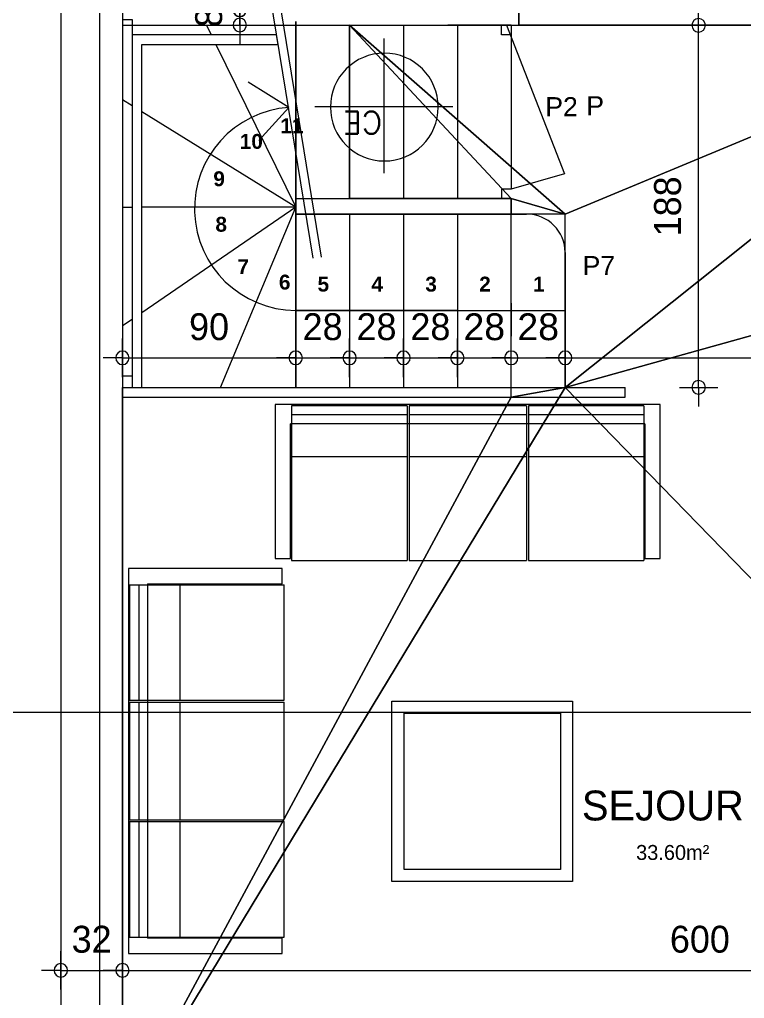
# Model space of a CAD drawing. Header units: metres. Extents: x 1.8 to 61.8, y -53.3 to -11.3.
# Drawn here: x 6.39 to 10.15, y -22.85 to -17.77 of the extents above; entities that cross this region are included whole.
import ezdxf
from ezdxf.enums import TextEntityAlignment as Align
from ezdxf.lldxf.tags import DXFTag

# ---------------------------------------------------------------- set-up
doc = ezdxf.new("R2010")
doc.units = ezdxf.units.M
doc.header["$MEASUREMENT"] = 0
for name, color, linetype in [('Calque commun', 7, 'Continuous'), ('Cotations', 7, 'Continuous'), ('Textes', 7, 'Continuous')]:
    doc.layers.add(name, color=color, linetype=linetype)
doc.styles.add('Arial12', font='arialbd.ttf', dxfattribs={"height": 0.077267})
doc.styles.add('Arial17', font='arial.ttf', dxfattribs={"height": 0.139163})
doc.styles.add('Arial9', font='arial.ttf', dxfattribs={"height": 0.098961})
doc.styles.add('Century Gothic Gras', font='txt.shx', dxfattribs={"height": 0.116336})
doc.styles.add('Century Gothic10', font='GOTHIC.TTF', dxfattribs={"height": 0.077575})
doc.styles.add('Century Gothic15', font='GOTHIC.TTF', dxfattribs={"height": 0.139636})
doc.styles.add('Century Gothic18', font='GOTHIC.TTF', dxfattribs={"height": 0.155151})
tags = doc.linetypes.add('DASHDOT2', pattern=[0.5, 0.25, -0.125, 0, -0.125]).pattern_tags.tags
tags[10:11] = [DXFTag(74, 4), DXFTag(75, 0), DXFTag(340, '0'), DXFTag(46, 1.0), DXFTag(50, 0.0), DXFTag(44, 0.0), DXFTag(45, 0.0)]
tags[8:9] = [DXFTag(74, 4), DXFTag(75, 0), DXFTag(340, '0'), DXFTag(46, 1.0), DXFTag(50, 0.0), DXFTag(44, 0.0), DXFTag(45, 0.0)]
tags[6:7] = [DXFTag(74, 4), DXFTag(75, 0), DXFTag(340, '0'), DXFTag(46, 1.0), DXFTag(50, 0.0), DXFTag(44, 0.0), DXFTag(45, 0.0)]
tags[4:5] = [DXFTag(74, 4), DXFTag(75, 0), DXFTag(340, '0'), DXFTag(46, 1.0), DXFTag(50, 0.0), DXFTag(44, 0.0), DXFTag(45, 0.0)]
tags = doc.linetypes.add('DOT2', pattern=[0.125, 0, -0.125]).pattern_tags.tags
tags[6:7] = [DXFTag(74, 4), DXFTag(75, 0), DXFTag(340, '0'), DXFTag(46, 1.0), DXFTag(50, 0.0), DXFTag(44, 0.0), DXFTag(45, 0.0)]
tags[4:5] = [DXFTag(74, 4), DXFTag(75, 0), DXFTag(340, '0'), DXFTag(46, 1.0), DXFTag(50, 0.0), DXFTag(44, 0.0), DXFTag(45, 0.0)]
tags = doc.linetypes.add('HIDDEN', pattern=[0.375, 0.25, -0.125]).pattern_tags.tags
tags[6:7] = [DXFTag(74, 4), DXFTag(75, 0), DXFTag(340, '0'), DXFTag(46, 1.0), DXFTag(50, 0.0), DXFTag(44, 0.0), DXFTag(45, 0.0)]
tags[4:5] = [DXFTag(74, 4), DXFTag(75, 0), DXFTag(340, '0'), DXFTag(46, 1.0), DXFTag(50, 0.0), DXFTag(44, 0.0), DXFTag(45, 0.0)]
tags = doc.linetypes.add('HIDDEN2', pattern=[0.1875, 0.125, -0.0625]).pattern_tags.tags
tags[6:7] = [DXFTag(74, 4), DXFTag(75, 0), DXFTag(340, '0'), DXFTag(46, 1.0), DXFTag(50, 0.0), DXFTag(44, 0.0), DXFTag(45, 0.0)]
tags[4:5] = [DXFTag(74, 4), DXFTag(75, 0), DXFTag(340, '0'), DXFTag(46, 1.0), DXFTag(50, 0.0), DXFTag(44, 0.0), DXFTag(45, 0.0)]
tags = doc.linetypes.add('HIDDENX2', pattern=[0.75, 0.5, -0.25]).pattern_tags.tags
tags[6:7] = [DXFTag(74, 4), DXFTag(75, 0), DXFTag(340, '0'), DXFTag(46, 1.0), DXFTag(50, 0.0), DXFTag(44, 0.0), DXFTag(45, 0.0)]
tags[4:5] = [DXFTag(74, 4), DXFTag(75, 0), DXFTag(340, '0'), DXFTag(46, 1.0), DXFTag(50, 0.0), DXFTag(44, 0.0), DXFTag(45, 0.0)]

# ---------------------------------------------------------------- blocks, each defined once
blk = doc.blocks.new('Block52944')
at = {"layer": 'Calque commun', "color": 7, "linetype": 'Continuous', "lineweight": 18}
blk.add_line((6.6015, -16.8696), (6.6015, -23.7998), dxfattribs=at)
at = {"layer": 'Calque commun', "color": 7, "linetype": 'Continuous', "lineweight": 9}
for p, q in [((6.8015, -16.8696), (6.8015, -23.5998)), ((6.9216, -16.8696), (6.9216, -23.4798))]:
    blk.add_line(p, q, dxfattribs=at)
blk = doc.blocks.new('new61')
at = {"layer": 'Calque commun', "color": 5, "linetype": 'Continuous', "lineweight": 9}
blk.add_arc((0, 0), 0.5, 0, 359.99941, dxfattribs=at)
blk = doc.blocks.new('new62')
at = {"layer": 'Calque commun', "color": 5, "linetype": 'Continuous', "lineweight": 9}
blk.add_arc((0, 0), 0.5, 0, 359.99941, dxfattribs=at)
blk = doc.blocks.new('DimLine53332')
at = {"layer": 'Calque commun', "color": 5, "linetype": 'Continuous', "lineweight": 9}
for p, q in [((6.6015, -22.8068), (6.6015, -22.6068)), ((6.9216, -22.8068), (6.9216, -22.6068)), ((6.6015, -22.7068), (6.5015, -22.7068)), ((6.6015, -22.7068), (6.9216, -22.7068)), ((6.9216, -22.7068), (7.0216, -22.7068))]:
    blk.add_line(p, q, dxfattribs=at)
at = {"layer": 'Calque commun', "color": 5, "linetype": 'Continuous', "lineweight": 9, "xscale": 0.07000000029802322, "yscale": 0.07000000029802322, "zscale": 0.07000000029802322}
for name, p in [('new61', (6.6015, -22.7068)), ('new62', (6.9216, -22.7068))]:
    blk.add_blockref(name, p, dxfattribs=at)
at = {"layer": 'Calque commun', "color": 5, "linetype": 'Continuous', "lineweight": 9, "style": 'Century Gothic15'}
blk.add_text('32', height=0.13964, dxfattribs=at).set_placement((6.7616, -22.6568), align=Align.BOTTOM_CENTER)
blk = doc.blocks.new('ce3')
at = {"layer": 'Calque commun', "color": 6, "linetype": 'Continuous', "lineweight": 9}
for p, q in [((0.0007, 0.3427), (0.0007, -0.3562)), ((-0.3566, -0.0007), (0.3605, -0.0007))]:
    blk.add_line(p, q, dxfattribs=at)
blk.add_arc((0, 0), 0.28, 0, 359.9994, dxfattribs=at)
at = {"layer": 'Calque commun', "color": 6, "linetype": 'ByBlock', "lineweight": -2, "style": 'Century Gothic Gras'}
blk.add_text('CE', height=0.11634, rotation=359.9993, dxfattribs=at).set_placement((0.0123, -0.0123), align=Align.BOTTOM_LEFT)
blk = doc.blocks.new('sofa3-3')
at = {"layer": 'Calque commun', "color": 8, "linetype": 'ByBlock', "lineweight": 9}
for p, q in [((0, 0), (0, -0.8)), ((2, 0), (0, 0)), ((2, 0), (2, 0)), ((2, 0), (2, 0)), ((2, 0), (2, 0)), ((2, 0), (2, 0)), ((2, -0.8), (2, 0)), ((0.685, -0.0067), (0.085, -0.0067)), ((0.085, -0.0067), (0.085, -0.1)), ((0.685, -0.0067), (0.685, -0.1)), ((1.305, -0.0067), (0.695, -0.0067)), ((0.695, -0.0067), (0.695, -0.1)), ((1.305, -0.0067), (1.305, -0.1)), ((1.915, -0.0067), (1.315, -0.0067)), ((1.315, -0.0067), (1.315, -0.1)), ((1.915, -0.0067), (1.915, -0.1)), ((0.08, -0.1), (0.08, -0.1)), ((0.08, -0.1), (0.08, -0.1)), ((0.08, -0.1), (0.08, -0.1)), ((0.08, -0.1), (0.08, -0.1)), ((0.085, -0.1), (0.08, -0.1)), ((0.08, -0.74), (0.08, -0.1)), ((0.685, -0.054), (0.085, -0.054)), ((0.685, -0.1), (0.085, -0.1)), ((0.085, -0.1), (0.085, -0.14)), ((0.695, -0.1), (0.685, -0.1)), ((0.685, -0.1), (0.685, -0.14)), ((1.305, -0.054), (0.695, -0.054)), ((1.305, -0.1), (0.695, -0.1)), ((0.695, -0.1), (0.695, -0.14)), ((1.315, -0.1), (1.305, -0.1)), ((1.305, -0.1), (1.305, -0.14)), ((1.915, -0.054), (1.315, -0.054)), ((1.915, -0.1), (1.315, -0.1)), ((1.315, -0.1), (1.315, -0.14)), ((1.92, -0.1), (1.915, -0.1)), ((1.915, -0.1), (1.915, -0.14)), ((1.92, -0.1), (1.92, -0.1)), ((1.92, -0.1), (1.92, -0.1)), ((1.92, -0.1), (1.92, -0.1)), ((1.92, -0.1), (1.92, -0.1)), ((1.92, -0.1), (1.92, -0.74)), ((0.085, -0.11), (0.085, -0.11)), ((0.085, -0.11), (0.085, -0.11)), ((0.085, -0.14), (0.085, -0.81)), ((0.685, -0.11), (0.685, -0.11)), ((0.685, -0.11), (0.685, -0.11)), ((0.685, -0.14), (0.685, -0.81)), ((0.695, -0.11), (0.695, -0.11)), ((0.695, -0.11), (0.695, -0.11)), ((0.695, -0.14), (0.695, -0.81)), ((1.305, -0.11), (1.305, -0.11)), ((1.305, -0.11), (1.305, -0.11)), ((1.305, -0.14), (1.305, -0.81)), ((1.315, -0.11), (1.315, -0.11)), ((1.315, -0.11), (1.315, -0.11)), ((1.315, -0.14), (1.315, -0.81)), ((1.915, -0.11), (1.915, -0.11)), ((1.915, -0.11), (1.915, -0.11)), ((1.915, -0.14), (1.915, -0.81)), ((0.085, -0.27), (0.685, -0.27)), ((0.695, -0.27), (1.305, -0.27)), ((1.315, -0.27), (1.915, -0.27)), ((0.08, -0.76), (0.08, -0.74)), ((0.08, -0.8), (0.08, -0.76)), ((1.92, -0.74), (1.92, -0.76)), ((1.92, -0.76), (1.92, -0.8)), ((0, -0.8), (0, -0.8)), ((0, -0.8), (0, -0.8)), ((0, -0.8), (0.08, -0.8)), ((0.08, -0.8), (0.08, -0.8)), ((0.08, -0.8), (0.08, -0.8)), ((0.085, -0.81), (0.085, -0.81)), ((0.085, -0.81), (0.085, -0.81)), ((0.085, -0.81), (0.685, -0.81)), ((0.685, -0.81), (0.685, -0.81)), ((0.685, -0.81), (0.685, -0.81)), ((0.695, -0.81), (0.695, -0.81)), ((0.695, -0.81), (0.695, -0.81)), ((0.695, -0.81), (1.305, -0.81)), ((1.305, -0.81), (1.305, -0.81)), ((1.305, -0.81), (1.305, -0.81)), ((1.315, -0.81), (1.315, -0.81)), ((1.315, -0.81), (1.315, -0.81)), ((1.315, -0.81), (1.915, -0.81)), ((1.915, -0.81), (1.915, -0.81)), ((1.915, -0.81), (1.915, -0.81)), ((1.92, -0.8), (1.92, -0.8)), ((1.92, -0.8), (1.92, -0.8)), ((1.92, -0.8), (2, -0.8))]:
    blk.add_line(p, q, dxfattribs=at)
blk = doc.blocks.new('lrtbl3-3')
at = {"layer": 'Calque commun', "color": 8, "linetype": 'ByBlock', "lineweight": 9}
for p, q in [((0, 0), (0.6, 0)), ((0, -0.6), (0, 0)), ((0.6, 0), (0.6, -0.6)), ((0.04, -0.04), (0.56, -0.04)), ((0.04, -0.56), (0.04, -0.04)), ((0.56, -0.04), (0.56, -0.56)), ((0.56, -0.56), (0.04, -0.56)), ((0.6, -0.6), (0, -0.6))]:
    blk.add_line(p, q, dxfattribs=at)
blk = doc.blocks.new('xmodule1pd3')
at = {"layer": 'Calque commun', "color": 5, "linetype": 'Continuous', "lineweight": 9}
blk.add_arc((0, 0), 0.5, 0, 359.99941, dxfattribs=at)
blk = doc.blocks.new('xmodule1pd4')
at = {"layer": 'Calque commun', "color": 5, "linetype": 'Continuous', "lineweight": 9}
blk.add_arc((0, 0), 0.5, 0, 359.99941, dxfattribs=at)
blk = doc.blocks.new('DimLine53340-2')
at = {"layer": 'Calque commun', "color": 5, "linetype": 'Continuous', "lineweight": 9}
for p, q in [((6.9216, -23.6782), (6.9216, -23.4782)), ((12.9215, -23.6782), (12.9215, -23.4782)), ((6.9216, -23.5782), (6.8216, -23.5782)), ((6.9216, -23.5782), (12.9215, -23.5782)), ((12.9215, -23.5782), (13.0215, -23.5782))]:
    blk.add_line(p, q, dxfattribs=at)
at = {"layer": 'Calque commun', "color": 5, "linetype": 'Continuous', "lineweight": 9, "xscale": 0.07000000029802322, "yscale": 0.07000000029802322, "zscale": 0.07000000029802322}
for name, p in [('xmodule1pd3', (6.9216, -23.5782)), ('xmodule1pd4', (12.9215, -23.5782))]:
    blk.add_blockref(name, p, dxfattribs=at)
at = {"layer": 'Calque commun', "color": 5, "linetype": 'Continuous', "lineweight": 9, "style": 'Century Gothic15'}
blk.add_text('600', height=0.13964, dxfattribs=at).set_placement((9.9215, -23.5282), align=Align.BOTTOM_CENTER)
blk = doc.blocks.new('xmodule1pd7')
at = {"layer": 'Calque commun', "color": 5, "linetype": 'Continuous', "lineweight": 9}
blk.add_arc((0, 0), 0.5, 0, 359.99941, dxfattribs=at)
blk = doc.blocks.new('xmodule1pd8')
at = {"layer": 'Calque commun', "color": 5, "linetype": 'Continuous', "lineweight": 9}
blk.add_arc((0, 0), 0.5, 0, 359.99941, dxfattribs=at)
blk = doc.blocks.new('DimLine53356-2')
at = {"layer": 'Calque commun', "color": 5, "linetype": 'Continuous', "lineweight": 9}
for p, q in [((6.9216, -20.4977), (6.9216, -20.2977)), ((7.8216, -20.4977), (7.8216, -20.2977)), ((6.9216, -20.3977), (6.8216, -20.3977)), ((6.9216, -20.3977), (7.8216, -20.3977)), ((7.8216, -20.3977), (7.9216, -20.3977))]:
    blk.add_line(p, q, dxfattribs=at)
at = {"layer": 'Calque commun', "color": 5, "linetype": 'Continuous', "lineweight": 9, "xscale": 0.07000000029802322, "yscale": 0.07000000029802322, "zscale": 0.07000000029802322}
for name, p in [('xmodule1pd7', (6.9216, -20.3977)), ('xmodule1pd8', (7.8216, -20.3977))]:
    blk.add_blockref(name, p, dxfattribs=at)
at = {"layer": 'Calque commun', "color": 5, "linetype": 'Continuous', "lineweight": 9, "style": 'Century Gothic15'}
blk.add_text('90', height=0.13964, dxfattribs=at).set_placement((7.3716, -20.3477), align=Align.BOTTOM_CENTER)
blk = doc.blocks.new('xmodule1pd9')
at = {"layer": 'Calque commun', "color": 5, "linetype": 'Continuous', "lineweight": 9}
blk.add_arc((0, 0), 0.5, 0, 359.99941, dxfattribs=at)
blk = doc.blocks.new('xmodule1pd10')
at = {"layer": 'Calque commun', "color": 5, "linetype": 'Continuous', "lineweight": 9}
blk.add_arc((0, 0), 0.5, 0, 359.99941, dxfattribs=at)
blk = doc.blocks.new('DimLine53364-2')
at = {"layer": 'Calque commun', "color": 5, "linetype": 'Continuous', "lineweight": 9}
for p, q in [((7.8216, -20.4977), (7.8216, -20.2977)), ((8.1016, -20.4977), (8.1016, -20.2977)), ((7.8216, -20.3977), (7.7216, -20.3977)), ((7.8216, -20.3977), (8.1016, -20.3977)), ((8.1016, -20.3977), (8.2016, -20.3977))]:
    blk.add_line(p, q, dxfattribs=at)
at = {"layer": 'Calque commun', "color": 5, "linetype": 'Continuous', "lineweight": 9, "xscale": 0.07000000029802322, "yscale": 0.07000000029802322, "zscale": 0.07000000029802322}
for name, p in [('xmodule1pd9', (7.8216, -20.3977)), ('xmodule1pd10', (8.1016, -20.3977))]:
    blk.add_blockref(name, p, dxfattribs=at)
at = {"layer": 'Calque commun', "color": 5, "linetype": 'Continuous', "lineweight": 9, "style": 'Century Gothic15'}
blk.add_text('28', height=0.13964, dxfattribs=at).set_placement((7.9616, -20.3477), align=Align.BOTTOM_CENTER)
blk = doc.blocks.new('xmodule1pd11')
at = {"layer": 'Calque commun', "color": 5, "linetype": 'Continuous', "lineweight": 9}
blk.add_arc((0, 0), 0.5, 0, 359.99941, dxfattribs=at)
blk = doc.blocks.new('xmodule1pd12')
at = {"layer": 'Calque commun', "color": 5, "linetype": 'Continuous', "lineweight": 9}
blk.add_arc((0, 0), 0.5, 0, 359.99941, dxfattribs=at)
blk = doc.blocks.new('DimLine53372-2')
at = {"layer": 'Calque commun', "color": 5, "linetype": 'Continuous', "lineweight": 9}
for p, q in [((8.1016, -20.4977), (8.1016, -20.2977)), ((8.3816, -20.4977), (8.3816, -20.2977)), ((8.1016, -20.3977), (8.0016, -20.3977)), ((8.1016, -20.3977), (8.3816, -20.3977)), ((8.3816, -20.3977), (8.4816, -20.3977))]:
    blk.add_line(p, q, dxfattribs=at)
at = {"layer": 'Calque commun', "color": 5, "linetype": 'Continuous', "lineweight": 9, "xscale": 0.07000000029802322, "yscale": 0.07000000029802322, "zscale": 0.07000000029802322}
for name, p in [('xmodule1pd11', (8.1016, -20.3977)), ('xmodule1pd12', (8.3816, -20.3977))]:
    blk.add_blockref(name, p, dxfattribs=at)
at = {"layer": 'Calque commun', "color": 5, "linetype": 'Continuous', "lineweight": 9, "style": 'Century Gothic15'}
blk.add_text('28', height=0.13964, dxfattribs=at).set_placement((8.2416, -20.3477), align=Align.BOTTOM_CENTER)
blk = doc.blocks.new('xmodule1pd13')
at = {"layer": 'Calque commun', "color": 5, "linetype": 'Continuous', "lineweight": 9}
blk.add_arc((0, 0), 0.5, 0, 359.99941, dxfattribs=at)
blk = doc.blocks.new('xmodule1pd14')
at = {"layer": 'Calque commun', "color": 5, "linetype": 'Continuous', "lineweight": 9}
blk.add_arc((0, 0), 0.5, 0, 359.99941, dxfattribs=at)
blk = doc.blocks.new('DimLine53380-2')
at = {"layer": 'Calque commun', "color": 5, "linetype": 'Continuous', "lineweight": 9}
for p, q in [((8.3816, -20.4977), (8.3816, -20.2977)), ((8.6616, -20.4977), (8.6616, -20.2977)), ((8.3816, -20.3977), (8.2816, -20.3977)), ((8.3816, -20.3977), (8.6616, -20.3977)), ((8.6616, -20.3977), (8.7616, -20.3977))]:
    blk.add_line(p, q, dxfattribs=at)
at = {"layer": 'Calque commun', "color": 5, "linetype": 'Continuous', "lineweight": 9, "xscale": 0.07000000029802322, "yscale": 0.07000000029802322, "zscale": 0.07000000029802322}
for name, p in [('xmodule1pd13', (8.3816, -20.3977)), ('xmodule1pd14', (8.6616, -20.3977))]:
    blk.add_blockref(name, p, dxfattribs=at)
at = {"layer": 'Calque commun', "color": 5, "linetype": 'Continuous', "lineweight": 9, "style": 'Century Gothic15'}
blk.add_text('28', height=0.13964, dxfattribs=at).set_placement((8.5216, -20.3477), align=Align.BOTTOM_CENTER)
blk = doc.blocks.new('xmodule1pd15')
at = {"layer": 'Calque commun', "color": 5, "linetype": 'Continuous', "lineweight": 9}
blk.add_arc((0, 0), 0.5, 0, 359.99941, dxfattribs=at)
blk = doc.blocks.new('xmodule1pd16')
at = {"layer": 'Calque commun', "color": 5, "linetype": 'Continuous', "lineweight": 9}
blk.add_arc((0, 0), 0.5, 0, 359.99941, dxfattribs=at)
blk = doc.blocks.new('DimLine53388-2')
at = {"layer": 'Calque commun', "color": 5, "linetype": 'Continuous', "lineweight": 9}
for p, q in [((9.2215, -20.4977), (9.2215, -20.2977)), ((12.9215, -20.2974), (12.9215, -20.4974)), ((9.2215, -20.3977), (9.1215, -20.3977)), ((9.2215, -20.3977), (12.9215, -20.3974)), ((12.9215, -20.3974), (13.0215, -20.3974))]:
    blk.add_line(p, q, dxfattribs=at)
at = {"layer": 'Calque commun', "color": 5, "linetype": 'Continuous', "lineweight": 9, "xscale": 0.07000000051574785, "yscale": 0.07000000051574785, "zscale": 0.07000000029802322, "rotation": 0.004519000550515192}
for name, p in [('xmodule1pd15', (9.2215, -20.3977)), ('xmodule1pd16', (12.9215, -20.3974))]:
    blk.add_blockref(name, p, dxfattribs=at)
at = {"layer": 'Calque commun', "color": 5, "linetype": 'Continuous', "lineweight": 9, "style": 'Century Gothic15'}
blk.add_text('370', height=0.13964, rotation=0.0045, dxfattribs=at).set_placement((11.0715, -20.3475), align=Align.BOTTOM_CENTER)
blk = doc.blocks.new('xmodule1pd37')
at = {"layer": 'Calque commun', "color": 5, "linetype": 'Continuous', "lineweight": 9}
blk.add_arc((0, 0), 0.5, 0, 359.99941, dxfattribs=at)
blk = doc.blocks.new('xmodule1pd38')
at = {"layer": 'Calque commun', "color": 5, "linetype": 'Continuous', "lineweight": 9}
blk.add_arc((0, 0), 0.5, 0, 359.99941, dxfattribs=at)
blk = doc.blocks.new('DimLine53484-2')
at = {"layer": 'Calque commun', "color": 5, "linetype": 'Continuous', "lineweight": 9}
for p, q in [((7.5311, -17.6912), (7.5311, -17.5912)), ((7.4311, -17.6912), (7.6311, -17.6912)), ((7.5311, -18.5912), (7.5311, -17.6912)), ((7.4311, -18.5912), (7.6311, -18.5912)), ((7.5311, -18.5912), (7.5311, -18.6912))]:
    blk.add_line(p, q, dxfattribs=at)
at = {"layer": 'Calque commun', "color": 5, "linetype": 'Continuous', "lineweight": 9, "xscale": 0.07000000029802322, "yscale": 0.07000000029802322, "zscale": 0.07000000029802322, "rotation": 90}
for name, p in [('xmodule1pd38', (7.5311, -17.6912)), ('xmodule1pd37', (7.5311, -18.5912))]:
    blk.add_blockref(name, p, dxfattribs=at)
at = {"layer": 'Calque commun', "color": 5, "linetype": 'Continuous', "lineweight": 9, "style": 'Century Gothic15'}
blk.add_text('90', height=0.13964, rotation=90, dxfattribs=at).set_placement((7.4811, -18.1412), align=Align.BOTTOM_CENTER)
blk = doc.blocks.new('xmodule1pd57')
at = {"layer": 'Calque commun', "color": 5, "linetype": 'Continuous', "lineweight": 9}
blk.add_arc((0, 0), 0.5, 0, 359.99941, dxfattribs=at)
blk = doc.blocks.new('xmodule1pd58')
at = {"layer": 'Calque commun', "color": 5, "linetype": 'Continuous', "lineweight": 9}
blk.add_arc((0, 0), 0.5, 0, 359.99941, dxfattribs=at)
blk = doc.blocks.new('DimLine55987-2')
at = {"layer": 'Calque commun', "color": 5, "linetype": 'Continuous', "lineweight": 9}
for p, q in [((8.6616, -20.4977), (8.6616, -20.2977)), ((8.9415, -20.4977), (8.9415, -20.2977)), ((8.6616, -20.3977), (8.5616, -20.3977)), ((8.6616, -20.3977), (8.9415, -20.3977)), ((8.9415, -20.3977), (9.0415, -20.3977))]:
    blk.add_line(p, q, dxfattribs=at)
at = {"layer": 'Calque commun', "color": 5, "linetype": 'Continuous', "lineweight": 9, "xscale": 0.07000000029802322, "yscale": 0.07000000029802322, "zscale": 0.07000000029802322}
for name, p in [('xmodule1pd57', (8.6616, -20.3977)), ('xmodule1pd58', (8.9415, -20.3977))]:
    blk.add_blockref(name, p, dxfattribs=at)
at = {"layer": 'Calque commun', "color": 5, "linetype": 'Continuous', "lineweight": 9, "style": 'Arial17'}
blk.add_text('28', height=0.13916, dxfattribs=at).set_placement((8.8016, -20.3477), align=Align.BOTTOM_CENTER)
blk = doc.blocks.new('xmodule1pd59')
at = {"layer": 'Calque commun', "color": 5, "linetype": 'Continuous', "lineweight": 9}
blk.add_arc((0, 0), 0.5, 0, 359.99941, dxfattribs=at)
blk = doc.blocks.new('xmodule1pd60')
at = {"layer": 'Calque commun', "color": 5, "linetype": 'Continuous', "lineweight": 9}
blk.add_arc((0, 0), 0.5, 0, 359.99941, dxfattribs=at)
blk = doc.blocks.new('DimLine55995-2')
at = {"layer": 'Calque commun', "color": 5, "linetype": 'Continuous', "lineweight": 9}
for p, q in [((8.9415, -20.4977), (8.9415, -20.2977)), ((9.2215, -20.4977), (9.2215, -20.2977)), ((8.9415, -20.3977), (8.8415, -20.3977)), ((8.9415, -20.3977), (9.2215, -20.3977)), ((9.2215, -20.3977), (9.3215, -20.3977))]:
    blk.add_line(p, q, dxfattribs=at)
at = {"layer": 'Calque commun', "color": 5, "linetype": 'Continuous', "lineweight": 9, "xscale": 0.07000000029802322, "yscale": 0.07000000029802322, "zscale": 0.07000000029802322}
for name, p in [('xmodule1pd59', (8.9415, -20.3977)), ('xmodule1pd60', (9.2215, -20.3977))]:
    blk.add_blockref(name, p, dxfattribs=at)
at = {"layer": 'Calque commun', "color": 5, "linetype": 'Continuous', "lineweight": 9, "style": 'Arial17'}
blk.add_text('28', height=0.13916, dxfattribs=at).set_placement((9.0815, -20.3477), align=Align.BOTTOM_CENTER)
blk = doc.blocks.new('xmodule1pd61')
at = {"layer": 'Calque commun', "color": 5, "linetype": 'Continuous', "lineweight": 9}
blk.add_arc((0, 0), 0.5, 0, 359.99941, dxfattribs=at)
blk = doc.blocks.new('xmodule1pd62')
at = {"layer": 'Calque commun', "color": 5, "linetype": 'Continuous', "lineweight": 9}
blk.add_arc((0, 0), 0.5, 0, 359.99941, dxfattribs=at)
blk = doc.blocks.new('DimLine59627-2')
at = {"layer": 'Calque commun', "color": 5, "linetype": 'Continuous', "lineweight": 9}
for p, q in [((7.5311, -18.5897), (7.5311, -18.4897)), ((7.4311, -18.5897), (7.6311, -18.5897)), ((7.5311, -18.6697), (7.5311, -18.5897)), ((7.4311, -18.6697), (7.6311, -18.6697)), ((7.5311, -18.6697), (7.5311, -18.7697))]:
    blk.add_line(p, q, dxfattribs=at)
at = {"layer": 'Calque commun', "color": 5, "linetype": 'Continuous', "lineweight": 9, "xscale": 0.07000000029802322, "yscale": 0.07000000029802322, "zscale": 0.07000000029802322, "rotation": 90}
for name, p in [('xmodule1pd62', (7.5311, -18.5897)), ('xmodule1pd61', (7.5311, -18.6697))]:
    blk.add_blockref(name, p, dxfattribs=at)
at = {"layer": 'Calque commun', "color": 5, "linetype": 'Continuous', "lineweight": 9, "style": 'Century Gothic15'}
blk.add_text('8', height=0.1396, rotation=90.002, dxfattribs=at).set_placement((7.4811, -18.6297), align=Align.BOTTOM_CENTER)
blk = doc.blocks.new('xmodule1pd63')
at = {"layer": 'Calque commun', "color": 5, "linetype": 'Continuous', "lineweight": 9}
blk.add_arc((0, 0), 0.5, 0, 359.99941, dxfattribs=at)
blk = doc.blocks.new('xmodule1pd64')
at = {"layer": 'Calque commun', "color": 5, "linetype": 'Continuous', "lineweight": 9}
blk.add_arc((0, 0), 0.5, 0, 359.99941, dxfattribs=at)
blk = doc.blocks.new('DimLine60841')
at = {"layer": 'Calque commun', "color": 5, "linetype": 'Continuous', "lineweight": 9}
for p, q in [((9.915, -18.6712), (9.915, -18.5712)), ((9.815, -18.6712), (10.015, -18.6712)), ((9.915, -20.5513), (9.915, -18.6712)), ((9.815, -20.5513), (10.015, -20.5513)), ((9.915, -20.5513), (9.915, -20.6513))]:
    blk.add_line(p, q, dxfattribs=at)
at = {"layer": 'Calque commun', "color": 5, "linetype": 'Continuous', "lineweight": 9, "xscale": 0.07000000029802322, "yscale": 0.07000000029802322, "zscale": 0.07000000029802322, "rotation": 90}
for name, p in [('xmodule1pd64', (9.915, -18.6712)), ('xmodule1pd63', (9.915, -20.5513))]:
    blk.add_blockref(name, p, dxfattribs=at)
at = {"layer": 'Calque commun', "color": 5, "linetype": 'Continuous', "lineweight": 9, "style": 'Century Gothic15'}
blk.add_text('188', height=0.13964, rotation=90, dxfattribs=at).set_placement((9.865, -19.6113), align=Align.BOTTOM_CENTER)
blk = doc.blocks.new('xmodule1pd73')
at = {"layer": 'Calque commun', "color": 7, "linetype": 'DASHDOT2', "lineweight": 9}
for p, q in [((7.9117, -19.8805), (7.682, -18.474)), ((7.9557, -19.875), (7.7259, -18.4685))]:
    blk.add_line(p, q, dxfattribs=at)
at = {"layer": 'Calque commun', "color": 7, "linetype": 'Continuous', "lineweight": 18}
for p, q in [((6.9217, -18.5912), (6.9217, -18.6712)), ((8.9816, -18.5912), (8.9816, -18.6712)), ((6.9217, -18.6712), (8.9816, -18.6712)), ((7.8216, -19.5712), (8.9416, -19.5712)), ((7.8216, -19.5712), (7.8216, -19.6512)), ((8.9416, -19.5712), (8.9416, -19.6512)), ((7.8216, -19.6512), (8.9416, -19.6512))]:
    blk.add_line(p, q, dxfattribs=at)
at = {"layer": 'Calque commun', "color": 7, "linetype": 'HIDDEN2', "lineweight": 9}
for p, q in [((7.8216, -19.6512), (7.8216, -18.6513)), ((7.8216, -18.6513), (7.8216, -19.6512)), ((7.8216, -18.6513), (7.8216, -19.5712)), ((8.1016, -18.6712), (8.1016, -19.5712)), ((8.3816, -18.6712), (8.3816, -19.5712)), ((8.9416, -18.6712), (8.6115, -18.6712)), ((8.6616, -18.6712), (8.6616, -19.5712)), ((7.8216, -19.6512), (7.8216, -20.5513))]:
    blk.add_line(p, q, dxfattribs=at)
at = {"layer": 'Calque commun', "color": 7, "linetype": 'Continuous', "lineweight": 9}
for p, q in [((7.3581, -18.6712), (7.3826, -18.7212)), ((8.8916, -18.7213), (8.8916, -18.6712)), ((8.8916, -18.6712), (8.9416, -18.6712)), ((8.9166, -18.6712), (9.2178, -19.4418)), ((8.9416, -18.6712), (8.9415, -19.5212)), ((7.7224, -18.7212), (6.9717, -18.7212)), ((6.9717, -18.7212), (6.9717, -20.5513)), ((7.7305, -18.7712), (7.7224, -18.7212)), ((8.9416, -18.7213), (8.8916, -18.7213)), ((7.0217, -18.7712), (7.7305, -18.7712)), ((7.0217, -20.5513), (7.0217, -18.7712)), ((7.4072, -18.7712), (7.8216, -19.6162)), ((7.7866, -19.0976), (7.5748, -18.9664)), ((6.9717, -19.0895), (6.9217, -19.0585)), ((7.7866, -19.0976), (7.6307, -19.2692)), ((7.6307, -19.2692), (7.7866, -19.0976)), ((7.8216, -19.6162), (7.0217, -19.1205)), ((9.2178, -19.4418), (8.9415, -19.5212)), ((8.9415, -19.5212), (8.8915, -19.5212)), ((8.8915, -19.5212), (8.8915, -19.5712)), ((6.9217, -19.6162), (6.9717, -19.6162)), ((7.8216, -19.6162), (7.0217, -20.1638)), ((7.8216, -19.6162), (7.0217, -19.6162)), ((7.4302, -20.5512), (7.8216, -19.6162)), ((7.8216, -19.6512), (7.8216, -19.5712)), ((7.8216, -19.5712), (8.9416, -19.5712)), ((8.9416, -19.5712), (8.9416, -19.6512)), ((7.8216, -20.5513), (7.8216, -19.6512)), ((7.8216, -19.6512), (7.8216, -20.5513)), ((8.9416, -19.6512), (7.8216, -19.6512)), ((8.9416, -19.6512), (7.8216, -19.6512)), ((8.1016, -19.6512), (8.1016, -19.7012)), ((8.3816, -19.6512), (8.3816, -19.7012)), ((8.6616, -19.6512), (8.6616, -19.7012)), ((8.9415, -20.6013), (8.9416, -19.6512)), ((8.9416, -19.6512), (9.0215, -19.6512)), ((8.1016, -19.7012), (8.1016, -20.5513)), ((8.3816, -19.7012), (8.3816, -20.5513)), ((8.6616, -19.7012), (8.6616, -20.5513)), ((9.2215, -19.8512), (9.2215, -20.5513)), ((8.9415, -20.1138), (8.9415, -20.2846)), ((8.6616, -20.1512), (7.8216, -20.1512)), ((8.6616, -20.1512), (9.2215, -20.1512)), ((6.9717, -20.198), (6.9217, -20.2322)), ((8.9415, -20.2846), (8.9415, -20.1992)), ((6.9216, -20.5513), (9.5331, -20.5513)), ((6.9216, -20.6013), (6.9216, -20.5513)), ((6.9717, -20.5513), (7.0217, -20.5513)), ((9.5331, -20.6013), (9.5331, -20.5513)), ((6.9216, -20.6013), (9.5331, -20.6013))]:
    blk.add_line(p, q, dxfattribs=at)
at = {"layer": 'Calque commun', "color": 7, "linetype": 'HIDDEN', "lineweight": 9}
for p, q in [((11.5215, -18.6712), (8.9816, -18.6712)), ((8.9816, -18.6712), (8.9816, -18.6712)), ((8.9816, -18.6712), (11.5815, -18.6712))]:
    blk.add_line(p, q, dxfattribs=at)
at = {"layer": 'Calque commun', "color": 7, "linetype": 'HIDDENX2', "lineweight": 9}
blk.add_line((7.8216, -20.1513), (8.6616, -20.1512), dxfattribs=at)
at = {"layer": 'Calque commun', "color": 7, "linetype": 'Continuous', "lineweight": 9}
for centre, radius, start, end in [((7.8233, -19.6238), 0.5275, 93.9984, 269.8133), ((9.0215, -19.8512), 0.2, 0, 90)]:
    blk.add_arc(centre, radius, start, end, dxfattribs=at)
at = {"layer": 'Calque commun', "color": 5, "linetype": 'Continuous', "lineweight": 9}
for name in ['DimLine53484-2', 'DimLine59627-2', 'DimLine60841', 'DimLine53356-2', 'DimLine53364-2', 'DimLine53372-2', 'DimLine53380-2', 'DimLine55987-2', 'DimLine55995-2', 'DimLine53388-2', 'DimLine53340-2']:
    blk.add_blockref(name, (0, 0), dxfattribs=at)
at = {"layer": 'Calque commun', "color": 0, "linetype": 'ByBlock', "lineweight": -2, "xscale": -1, "yscale": -1, "zscale": -1}
blk.add_blockref('ce3', (8.2821, -19.0956), dxfattribs=at)
at = {"layer": 'Calque commun', "color": 0, "linetype": 'DOT2', "lineweight": -2, "xscale": -1, "yscale": -1, "zscale": -1}
for p, rotation in [((7.7154, -20.6404), 180), ((6.9522, -23.4912), -90.00000000000001)]:
    blk.add_blockref('sofa3-3', p, dxfattribs=dict(at, rotation=rotation))
at = {"layer": 'Calque commun', "color": 0, "linetype": 'DOT2', "lineweight": -2, "xscale": -1.5625, "yscale": -1.5625, "zscale": -1.5625}
blk.add_blockref('lrtbl3-3', (9.2594, -23.1174), dxfattribs=at)
at = {"layer": 'Calque commun', "color": 5, "linetype": 'ByBlock', "lineweight": -2, "style": 'Arial12'}
for s, height, p in [('11', 0.07727, (7.7418, -19.2548)), ('10', 0.07727, (7.5311, -19.3358)), ('9', 0.0773, (7.3939, -19.5298)), ('8', 0.0773, (7.4046, -19.7661)), ('7', 0.0773, (7.5191, -19.9861)), ('6', 0.0773, (7.7345, -20.0663)), ('5', 0.0773, (7.9351, -20.0768)), ('4', 0.0773, (8.2151, -20.0768)), ('3', 0.0773, (8.4951, -20.0768)), ('2', 0.0773, (8.7751, -20.0768)), ('1', 0.0773, (9.0551, -20.0768))]:
    blk.add_text(s, height=height, dxfattribs=at).set_placement(p, align=Align.BOTTOM_LEFT)
at = {"layer": 'Calque commun', "color": 9, "linetype": 'ByBlock', "lineweight": -2, "style": 'Century Gothic10'}
blk.add_text('33.60m²', height=0.07758, dxfattribs=at).set_placement((9.9707, -22.9274), align=Align.TOP_RIGHT)
at = {"layer": 'Textes', "color": 5, "linetype": 'ByBlock', "lineweight": -2, "style": 'Arial9'}
blk.add_text('P2', height=0.09896, dxfattribs=at).set_placement((9.1182, -19.1728), align=Align.BOTTOM_LEFT)
blk.add_text('P7', height=0.09896, dxfattribs=at).set_placement((9.3122, -19.8693), align=Align.TOP_LEFT)
at = {"layer": 'Textes', "color": 5, "linetype": 'ByBlock', "lineweight": -2, "style": 'Century Gothic18'}
blk.add_text('SEJOUR', height=0.15515, dxfattribs=at).set_placement((10.15, -22.6448), align=Align.TOP_RIGHT)
at = {"layer": 'Calque commun', "color": 9, "linetype": 'Continuous', "lineweight": 9}
mesh = blk.add_polyface(dxfattribs=at)
corners = [(8.9816, -18.6712), (8.9816, -15.9912), (11.5315, -15.9912), (11.5215, -18.6712)]
mesh.append_faces([[corners[k] for k in face] for face in [(0, 1, 2, 3)]], dxfattribs={"color": 9})
mesh = blk.add_polyface(dxfattribs=at)
corners = [(8.1016, -18.6712), (8.9415, -19.5712), (8.1016, -19.5712), (12.5815, -19.6158), (12.9215, -19.6158), (12.9215, -24.3512), (8.9415, -20.5513), (9.2215, -20.5513), (8.9415, -20.6013), (12.5815, -19.0635), (11.5815, -18.6712), (9.2215, -19.6512), (8.9416, -19.6512), (6.9216, -24.3512), (12.8815, -19.0635), (12.8815, -16.2714), (6.9216, -20.6013), (11.5815, -16.2714)]
mesh.append_faces([[corners[k] for k in face] for face in [(0, 1, 2), (15, 10, 17)]], dxfattribs={"vtx0": -1, "color": 9})
mesh.append_faces([[corners[k] for k in face] for face in [(7, 3, 5), (0, 11, 1), (7, 10, 3), (9, 10, 15), (7, 13, 8)]], dxfattribs={"vtx0": -1, "vtx1": -1, "vtx2": -1, "color": 9})
mesh.append_faces([[corners[k] for k in face] for face in [(7, 5, 13)]], dxfattribs={"vtx0": -1, "vtx2": -1, "color": 9})
mesh.append_faces([[corners[k] for k in face] for face in [(6, 7, 8), (14, 9, 15)]], dxfattribs={"vtx1": -1, "color": 9})
mesh.append_faces([[corners[k] for k in face] for face in [(9, 3, 10), (7, 11, 10), (0, 10, 11)]], dxfattribs={"vtx1": -1, "vtx2": -1, "color": 9})
mesh.append_faces([[corners[k] for k in face] for face in [(3, 4, 5), (11, 12, 1), (13, 16, 8)]], dxfattribs={"vtx2": -1, "color": 9})

msp = doc.modelspace()

# ---------------------------------------------------------------- linework, layer by layer
at = {"layer": 'Calque commun', "color": 12, "linetype": 'Continuous', "lineweight": 18}
msp.add_line((6.8015, -15.0001), (6.8015, -23.6001), dxfattribs=at)
at = {"layer": 'Calque commun', "color": 7, "linetype": 'Continuous', "lineweight": 9}
for p, q in [((6.9217, -17.7698), (6.9217, -19.6199)), ((6.9217, -17.7698), (6.9717, -17.7698)), ((6.9717, -17.7698), (6.9717, -19.6199)), ((6.9217, -19.6199), (6.9717, -19.6199))]:
    msp.add_line(p, q, dxfattribs=at)
at = {"layer": 'Calque commun', "color": 9, "linetype": 'Continuous', "lineweight": 9}
msp.add_polyline3d([(26.0015, -14.8198, 0), (19.4015, -14.8198, 0), (19.4015, -16.6552, 0), (13.0015, -16.6552, 0), (13.2015, -16.6552, 0), (13.2015, -14.8198, 0), (6.6015, -14.8198, 0), (6.6015, -23.8198, 0), (13.0015, -23.8198, 0), (13.0015, -25.6552, 0), (19.6015, -25.6552, 0), (19.6015, -23.8198, 0), (26.0015, -23.8198, 0)], close=True, dxfattribs=at)
at = {"layer": 'Cotations', "color": 1, "linetype": 'DASHDOT2', "lineweight": 18}
msp.add_line((5.4524, -21.3661), (28.0299, -21.3661), dxfattribs=at)

# ---------------------------------------------------------------- block references
at = {"layer": 'Calque commun', "color": 0, "linetype": 'ByBlock', "lineweight": -2}
for name, p in [('xmodule1pd73', (0, 0.8716)), ('Block52944', (0, 0))]:
    msp.add_blockref(name, p, dxfattribs=at)
at = {"layer": 'Calque commun', "color": 5, "linetype": 'Continuous', "lineweight": 9}
msp.add_blockref('DimLine53332', (0, 0), dxfattribs=at)

# ---------------------------------------------------------------- texts
at = {"layer": 'Textes', "color": 5, "linetype": 'ByBlock', "lineweight": -2, "style": 'Arial9'}
msp.add_text('P', height=0.099, dxfattribs=at).set_placement((9.3314, -18.2962), align=Align.BOTTOM_LEFT)

# ---------------------------------------------------------------- meshes
at = {"layer": 'Calque commun', "color": 7, "linetype": 'Continuous', "lineweight": 9}
mesh = msp.add_polyface(dxfattribs=at)
corners = [(61.7636, -11.3086), (1.7636, -11.3086), (1.7636, -53.3086), (61.7636, -53.3086)]
mesh.append_faces([[corners[k] for k in face] for face in [(0, 1, 2, 3)]], dxfattribs={"color": 7})

doc.saveas('drawing.dxf')
